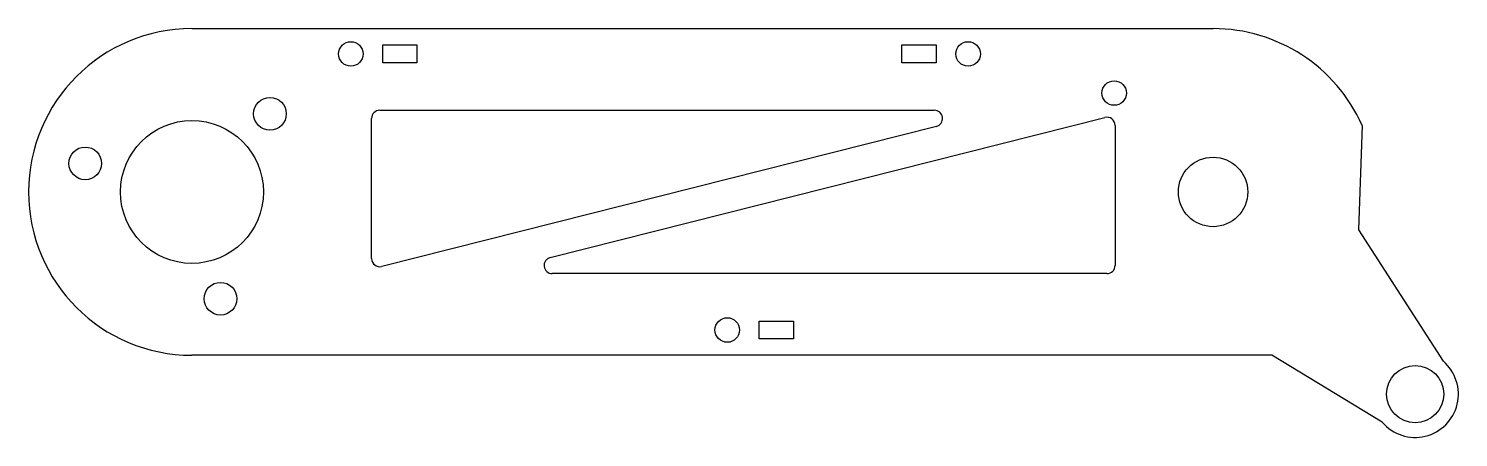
# Model space of a CAD drawing. Header units: millimetres. Extents: x -144 to 31, y -30 to 20.
import ezdxf

# ---------------------------------------------------------------- set-up
doc = ezdxf.new("R2010")
doc.units = ezdxf.units.MM

msp = doc.modelspace()

# ---------------------------------------------------------------- linework, layer by layer
at = {"color": 7, "linetype": 'Continuous', "lineweight": 25}
for p, q in [((-124.06, 20), (1, 20)), ((-100.7, 18), (-96.5, 18)), ((-100.7, 15.8), (-100.7, 18)), ((-96.5, 18), (-96.5, 15.8)), ((-37.1, 15.8), (-37.1, 18)), ((-37.1, 18), (-32.9, 18)), ((-32.9, 18), (-32.9, 15.8)), ((-96.5, 15.8), (-100.7, 15.8)), ((-32.9, 15.8), (-37.1, 15.8)), ((-102.06, -8.15), (-102.06, 9)), ((-101.06, 10), (-33.14, 10)), ((-80.17, -8.03), (-12.24, 9.12)), ((-32.89, 8.03), (-100.82, -9.12)), ((-11, 8.15), (-11, -9)), ((19.26, 8.15), (18.81, -4.65)), ((18.81, -4.65), (29.2, -20.73)), ((-12, -10), (-79.93, -10)), ((-54.6, -15.8), (-50.4, -15.8)), ((-54.6, -18), (-54.6, -15.8)), ((-50.4, -15.8), (-50.4, -18)), ((-50.4, -18), (-54.6, -18)), ((8.2, -20), (-124.06, -20)), ((21.73, -28.2), (8.2, -20))]:
    msp.add_line(p, q, dxfattribs=at)
for centre, radius in [((-104.6, 16.9), 1.5), ((-29, 16.9), 1.5), ((-11.11, 12.11), 1.5), ((-114.5, 9.57), 2), ((-124.06, 0), 8.75), ((-137.13, 3.5), 2), ((1, 0), 4.25), ((-120.56, -13.07), 2), ((-58.5, -16.9), 1.5), ((25.75, -24.75), 3.5)]:
    msp.add_circle(centre, radius, dxfattribs=at)
for centre, radius, start, end in [((-124.06, 0), 20, 90, 270), ((1, 0), 20, 24.0431, 90), ((-101.06, 9), 1, 90, 180), ((-33.14, 9), 1, 284.1689, 90), ((-12, 8.15), 1, 0, 104.1689), ((-101.06, -8.15), 1, 180, 284.1689), ((-79.93, -9), 1, 104.1689, 270), ((-12, -9), 1, 270, 0), ((25.75, -24.75), 5.3, 220.6577, 49.3423)]:
    msp.add_arc(centre, radius, start, end, dxfattribs=at)

doc.saveas('drawing.dxf')
